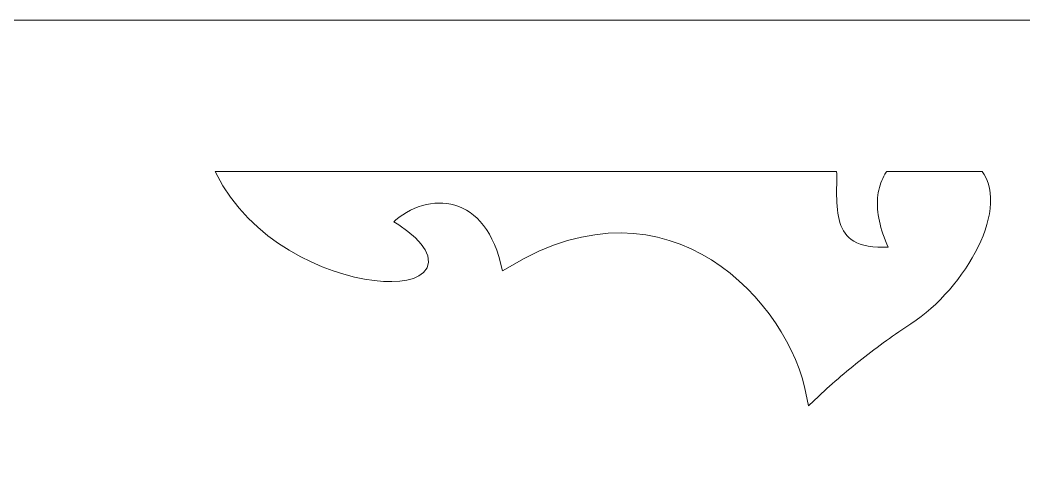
# Model space of a CAD drawing. Header units: centimetres. Extents: x -27.5 to -9.1, y -9.5 to -3.5.
# Drawn here: x -15.05 to -12.481, y -4.662 to -3.495 of the extents above; entities that cross this region are included whole.
import ezdxf

# ---------------------------------------------------------------- set-up
doc = ezdxf.new("R2010")
doc.units = ezdxf.units.CM
doc.header["$MEASUREMENT"] = 0
doc.layers.add('layer 1', color=7, linetype='Continuous')

msp = doc.modelspace()

# ---------------------------------------------------------------- linework, layer by layer
at = {"layer": 'layer 1', "color": 7, "lineweight": 9}
for points, knots in [([(-17.61788, -3.49494), (-17.61788, -3.49494), (-9.09457, -3.49494), (-9.09457, -3.49494), (-9.09457, -3.49494), (-9.09457, -3.49494), (-9.09457, -9.5), (-9.09457, -9.5), (-9.09457, -9.5), (-9.09457, -9.5), (-17.61788, -9.5), (-17.61788, -9.5), (-17.61788, -9.5), (-17.61788, -9.5), (-17.61788, -3.49494), (-17.61788, -3.49494)], [0, 0, 0, 0, 0.2, 0.2, 0.2, 0.2, 0.4, 0.4, 0.4, 0.4, 0.6, 0.6, 0.6, 0.6, 1, 1, 1, 1]), ([(-14.55073, -3.88236), (-14.55073, -3.88236), (-14.53073, -3.9189), (-14.53073, -3.9189), (-14.53073, -3.9189), (-14.53073, -3.9189), (-14.51109, -3.94862), (-14.51109, -3.94862), (-14.51109, -3.94862), (-14.51109, -3.94862), (-14.4895, -3.97626), (-14.4895, -3.97626), (-14.4895, -3.97626), (-14.4895, -3.97626), (-14.46621, -4.00184), (-14.46621, -4.00184), (-14.46621, -4.00184), (-14.46621, -4.00184), (-14.44148, -4.02539), (-14.44148, -4.02539), (-14.44148, -4.02539), (-14.44148, -4.02539), (-14.41557, -4.04696), (-14.41557, -4.04696), (-14.41557, -4.04696), (-14.41557, -4.04696), (-14.3887, -4.06658), (-14.3887, -4.06658), (-14.3887, -4.06658), (-14.3887, -4.06658), (-14.36114, -4.08429), (-14.36114, -4.08429), (-14.36114, -4.08429), (-14.36114, -4.08429), (-14.33312, -4.10014), (-14.33312, -4.10014), (-14.33312, -4.10014), (-14.33312, -4.10014), (-14.30487, -4.11415), (-14.30487, -4.11415), (-14.30487, -4.11415), (-14.30487, -4.11415), (-14.27662, -4.12638), (-14.27662, -4.12638), (-14.27662, -4.12638), (-14.27662, -4.12638), (-14.24863, -4.13684), (-14.24863, -4.13684), (-14.24863, -4.13684), (-14.24863, -4.13684), (-14.22111, -4.14559), (-14.22111, -4.14559), (-14.22111, -4.14559), (-14.22111, -4.14559), (-14.19428, -4.15264), (-14.19428, -4.15264), (-14.19428, -4.15264), (-14.19428, -4.15264), (-14.16838, -4.15804), (-14.16838, -4.15804), (-14.16838, -4.15804), (-14.16838, -4.15804), (-14.14361, -4.16182), (-14.14361, -4.16182), (-14.14361, -4.16182), (-14.14361, -4.16182), (-14.1202, -4.16399), (-14.1202, -4.16399), (-14.1202, -4.16399), (-14.1202, -4.16399), (-14.09832, -4.16457), (-14.09832, -4.16457), (-14.09832, -4.16457), (-14.09832, -4.16457), (-14.07816, -4.16356), (-14.07816, -4.16356), (-14.07816, -4.16356), (-14.07816, -4.16356), (-14.05985, -4.16091), (-14.05985, -4.16091), (-14.05985, -4.16091), (-14.05985, -4.16091), (-14.04349, -4.15651), (-14.04349, -4.15651), (-14.04349, -4.15651), (-14.04349, -4.15651), (-14.02918, -4.15007), (-14.02918, -4.15007), (-14.02918, -4.15007), (-14.02918, -4.15007), (-14.01719, -4.14105), (-14.01719, -4.14105), (-14.01719, -4.14105), (-14.01719, -4.14105), (-14.0085, -4.12892), (-14.0085, -4.12892), (-14.0085, -4.12892), (-14.0085, -4.12892), (-14.00475, -4.11426), (-14.00475, -4.11426), (-14.00475, -4.11426), (-14.00475, -4.11426), (-14.0065, -4.09879), (-14.0065, -4.09879), (-14.0065, -4.09879), (-14.0065, -4.09879), (-14.01298, -4.08352), (-14.01298, -4.08352), (-14.01298, -4.08352), (-14.01298, -4.08352), (-14.02357, -4.06827), (-14.02357, -4.06827), (-14.02357, -4.06827), (-14.02357, -4.06827), (-14.03826, -4.0526), (-14.03826, -4.0526), (-14.03826, -4.0526), (-14.03826, -4.0526), (-14.05726, -4.03623), (-14.05726, -4.03623), (-14.05726, -4.03623), (-14.05726, -4.03623), (-14.08085, -4.019), (-14.08085, -4.019), (-14.08085, -4.019), (-14.08085, -4.019), (-14.09329, -4.01107), (-14.09329, -4.01107), (-14.09329, -4.01107), (-14.09329, -4.01107), (-14.08905, -4.00721), (-14.08905, -4.00721), (-14.08905, -4.00721), (-14.08905, -4.00721), (-14.07999, -3.9999), (-14.07999, -3.9999), (-14.07999, -3.9999), (-14.07999, -3.9999), (-14.07063, -3.99321), (-14.07063, -3.99321), (-14.07063, -3.99321), (-14.07063, -3.99321), (-14.06098, -3.98716), (-14.06098, -3.98716), (-14.06098, -3.98716), (-14.06098, -3.98716), (-14.05109, -3.98177), (-14.05109, -3.98177), (-14.05109, -3.98177), (-14.05109, -3.98177), (-14.041, -3.97703), (-14.041, -3.97703), (-14.041, -3.97703), (-14.041, -3.97703), (-14.03075, -3.97298), (-14.03075, -3.97298), (-14.03075, -3.97298), (-14.03075, -3.97298), (-14.02037, -3.96962), (-14.02037, -3.96962), (-14.02037, -3.96962), (-14.02037, -3.96962), (-14.00991, -3.96696), (-14.00991, -3.96696), (-14.00991, -3.96696), (-14.00991, -3.96696), (-13.99939, -3.96502), (-13.99939, -3.96502), (-13.99939, -3.96502), (-13.99939, -3.96502), (-13.98885, -3.96381), (-13.98885, -3.96381), (-13.98885, -3.96381), (-13.98885, -3.96381), (-13.97834, -3.96334), (-13.97834, -3.96334), (-13.97834, -3.96334), (-13.97834, -3.96334), (-13.96787, -3.96362), (-13.96787, -3.96362), (-13.96787, -3.96362), (-13.96787, -3.96362), (-13.95749, -3.96465), (-13.95749, -3.96465), (-13.95749, -3.96465), (-13.95749, -3.96465), (-13.94722, -3.96646), (-13.94722, -3.96646), (-13.94722, -3.96646), (-13.94722, -3.96646), (-13.93709, -3.96905), (-13.93709, -3.96905), (-13.93709, -3.96905), (-13.93709, -3.96905), (-13.92712, -3.97245), (-13.92712, -3.97245), (-13.92712, -3.97245), (-13.92712, -3.97245), (-13.91734, -3.97666), (-13.91734, -3.97666), (-13.91734, -3.97666), (-13.91734, -3.97666), (-13.90777, -3.98171), (-13.90777, -3.98171), (-13.90777, -3.98171), (-13.90777, -3.98171), (-13.89845, -3.98762), (-13.89845, -3.98762), (-13.89845, -3.98762), (-13.89845, -3.98762), (-13.88938, -3.99442), (-13.88938, -3.99442), (-13.88938, -3.99442), (-13.88938, -3.99442), (-13.88061, -4.00214), (-13.88061, -4.00214), (-13.88061, -4.00214), (-13.88061, -4.00214), (-13.87216, -4.01079), (-13.87216, -4.01079), (-13.87216, -4.01079), (-13.87216, -4.01079), (-13.86406, -4.02042), (-13.86406, -4.02042), (-13.86406, -4.02042), (-13.86406, -4.02042), (-13.85635, -4.03106), (-13.85635, -4.03106), (-13.85635, -4.03106), (-13.85635, -4.03106), (-13.84908, -4.04273), (-13.84908, -4.04273), (-13.84908, -4.04273), (-13.84908, -4.04273), (-13.84227, -4.05545), (-13.84227, -4.05545), (-13.84227, -4.05545), (-13.84227, -4.05545), (-13.83598, -4.06927), (-13.83598, -4.06927), (-13.83598, -4.06927), (-13.83598, -4.06927), (-13.83024, -4.08419), (-13.83024, -4.08419), (-13.83024, -4.08419), (-13.83024, -4.08419), (-13.82511, -4.10024), (-13.82511, -4.10024), (-13.82511, -4.10024), (-13.82511, -4.10024), (-13.81564, -4.13651), (-13.81564, -4.13651), (-13.81564, -4.13651), (-13.81564, -4.13651), (-13.75999, -4.10502), (-13.75999, -4.10502), (-13.75999, -4.10502), (-13.75999, -4.10502), (-13.72225, -4.08665), (-13.72225, -4.08665), (-13.72225, -4.08665), (-13.72225, -4.08665), (-13.68524, -4.07154), (-13.68524, -4.07154), (-13.68524, -4.07154), (-13.68524, -4.07154), (-13.649, -4.05954), (-13.649, -4.05954), (-13.649, -4.05954), (-13.649, -4.05954), (-13.61356, -4.0505), (-13.61356, -4.0505), (-13.61356, -4.0505), (-13.61356, -4.0505), (-13.57892, -4.0443), (-13.57892, -4.0443), (-13.57892, -4.0443), (-13.57892, -4.0443), (-13.5451, -4.04079), (-13.5451, -4.04079), (-13.5451, -4.04079), (-13.5451, -4.04079), (-13.51214, -4.03984), (-13.51214, -4.03984), (-13.51214, -4.03984), (-13.51214, -4.03984), (-13.48003, -4.04132), (-13.48003, -4.04132), (-13.48003, -4.04132), (-13.48003, -4.04132), (-13.44879, -4.04509), (-13.44879, -4.04509), (-13.44879, -4.04509), (-13.44879, -4.04509), (-13.41845, -4.05103), (-13.41845, -4.05103), (-13.41845, -4.05103), (-13.41845, -4.05103), (-13.38901, -4.05902), (-13.38901, -4.05902), (-13.38901, -4.05902), (-13.38901, -4.05902), (-13.36051, -4.06894), (-13.36051, -4.06894), (-13.36051, -4.06894), (-13.36051, -4.06894), (-13.33296, -4.08066), (-13.33296, -4.08066), (-13.33296, -4.08066), (-13.33296, -4.08066), (-13.30641, -4.09406), (-13.30641, -4.09406), (-13.30641, -4.09406), (-13.30641, -4.09406), (-13.28087, -4.10903), (-13.28087, -4.10903), (-13.28087, -4.10903), (-13.28087, -4.10903), (-13.25637, -4.12543), (-13.25637, -4.12543), (-13.25637, -4.12543), (-13.25637, -4.12543), (-13.23296, -4.14313), (-13.23296, -4.14313), (-13.23296, -4.14313), (-13.23296, -4.14313), (-13.21067, -4.16203), (-13.21067, -4.16203), (-13.21067, -4.16203), (-13.21067, -4.16203), (-13.18952, -4.18198), (-13.18952, -4.18198), (-13.18952, -4.18198), (-13.18952, -4.18198), (-13.16956, -4.20286), (-13.16956, -4.20286), (-13.16956, -4.20286), (-13.16956, -4.20286), (-13.15082, -4.22454), (-13.15082, -4.22454), (-13.15082, -4.22454), (-13.15082, -4.22454), (-13.13334, -4.24688), (-13.13334, -4.24688), (-13.13334, -4.24688), (-13.13334, -4.24688), (-13.11714, -4.26976), (-13.11714, -4.26976), (-13.11714, -4.26976), (-13.11714, -4.26976), (-13.10227, -4.29303), (-13.10227, -4.29303), (-13.10227, -4.29303), (-13.10227, -4.29303), (-13.08875, -4.31658), (-13.08875, -4.31658), (-13.08875, -4.31658), (-13.08875, -4.31658), (-13.07663, -4.34025), (-13.07663, -4.34025), (-13.07663, -4.34025), (-13.07663, -4.34025), (-13.06593, -4.36391), (-13.06593, -4.36391), (-13.06593, -4.36391), (-13.06593, -4.36391), (-13.05668, -4.38743), (-13.05668, -4.38743), (-13.05668, -4.38743), (-13.05668, -4.38743), (-13.0489, -4.41067), (-13.0489, -4.41067), (-13.0489, -4.41067), (-13.0489, -4.41067), (-13.04265, -4.43347), (-13.04265, -4.43347), (-13.04265, -4.43347), (-13.04265, -4.43347), (-13.03231, -4.48211), (-13.03231, -4.48211), (-13.03231, -4.48211), (-13.03231, -4.48211), (-13.00637, -4.4575), (-13.00637, -4.4575), (-13.00637, -4.4575), (-13.00637, -4.4575), (-12.9996, -4.45116), (-12.9996, -4.45116), (-12.9996, -4.45116), (-12.9996, -4.45116), (-12.99274, -4.44482), (-12.99274, -4.44482), (-12.99274, -4.44482), (-12.99274, -4.44482), (-12.98577, -4.43846), (-12.98577, -4.43846), (-12.98577, -4.43846), (-12.98577, -4.43846), (-12.97871, -4.4321), (-12.97871, -4.4321), (-12.97871, -4.4321), (-12.97871, -4.4321), (-12.97157, -4.42574), (-12.97157, -4.42574), (-12.97157, -4.42574), (-12.97157, -4.42574), (-12.96434, -4.41938), (-12.96434, -4.41938), (-12.96434, -4.41938), (-12.96434, -4.41938), (-12.95704, -4.41303), (-12.95704, -4.41303), (-12.95704, -4.41303), (-12.95704, -4.41303), (-12.94966, -4.4067), (-12.94966, -4.4067), (-12.94966, -4.4067), (-12.94966, -4.4067), (-12.94221, -4.40037), (-12.94221, -4.40037), (-12.94221, -4.40037), (-12.94221, -4.40037), (-12.93471, -4.39407), (-12.93471, -4.39407), (-12.93471, -4.39407), (-12.93471, -4.39407), (-12.92714, -4.38778), (-12.92714, -4.38778), (-12.92714, -4.38778), (-12.92714, -4.38778), (-12.91952, -4.38152), (-12.91952, -4.38152), (-12.91952, -4.38152), (-12.91952, -4.38152), (-12.91184, -4.3753), (-12.91184, -4.3753), (-12.91184, -4.3753), (-12.91184, -4.3753), (-12.90412, -4.3691), (-12.90412, -4.3691), (-12.90412, -4.3691), (-12.90412, -4.3691), (-12.89636, -4.36294), (-12.89636, -4.36294), (-12.89636, -4.36294), (-12.89636, -4.36294), (-12.88857, -4.35682), (-12.88857, -4.35682), (-12.88857, -4.35682), (-12.88857, -4.35682), (-12.88074, -4.35074), (-12.88074, -4.35074), (-12.88074, -4.35074), (-12.88074, -4.35074), (-12.87289, -4.34472), (-12.87289, -4.34472), (-12.87289, -4.34472), (-12.87289, -4.34472), (-12.86502, -4.33874), (-12.86502, -4.33874), (-12.86502, -4.33874), (-12.86502, -4.33874), (-12.85713, -4.33282), (-12.85713, -4.33282), (-12.85713, -4.33282), (-12.85713, -4.33282), (-12.84922, -4.32696), (-12.84922, -4.32696), (-12.84922, -4.32696), (-12.84922, -4.32696), (-12.84131, -4.32116), (-12.84131, -4.32116), (-12.84131, -4.32116), (-12.84131, -4.32116), (-12.83339, -4.31543), (-12.83339, -4.31543), (-12.83339, -4.31543), (-12.83339, -4.31543), (-12.82548, -4.30977), (-12.82548, -4.30977), (-12.82548, -4.30977), (-12.82548, -4.30977), (-12.81756, -4.30418), (-12.81756, -4.30418), (-12.81756, -4.30418), (-12.81756, -4.30418), (-12.80967, -4.29867), (-12.80967, -4.29867), (-12.80967, -4.29867), (-12.80967, -4.29867), (-12.80178, -4.29324), (-12.80178, -4.29324), (-12.80178, -4.29324), (-12.80178, -4.29324), (-12.79392, -4.28789), (-12.79392, -4.28789), (-12.79392, -4.28789), (-12.79392, -4.28789), (-12.78608, -4.28263), (-12.78608, -4.28263), (-12.78608, -4.28263), (-12.78608, -4.28263), (-12.77827, -4.27747), (-12.77827, -4.27747), (-12.77827, -4.27747), (-12.77827, -4.27747), (-12.77034, -4.2723), (-12.77034, -4.2723), (-12.77034, -4.2723), (-12.77034, -4.2723), (-12.75735, -4.2635), (-12.75735, -4.2635), (-12.75735, -4.2635), (-12.75735, -4.2635), (-12.74439, -4.25394), (-12.74439, -4.25394), (-12.74439, -4.25394), (-12.74439, -4.25394), (-12.73165, -4.24377), (-12.73165, -4.24377), (-12.73165, -4.24377), (-12.73165, -4.24377), (-12.71914, -4.23303), (-12.71914, -4.23303), (-12.71914, -4.23303), (-12.71914, -4.23303), (-12.70691, -4.22176), (-12.70691, -4.22176), (-12.70691, -4.22176), (-12.70691, -4.22176), (-12.69497, -4.21001), (-12.69497, -4.21001), (-12.69497, -4.21001), (-12.69497, -4.21001), (-12.68336, -4.19783), (-12.68336, -4.19783), (-12.68336, -4.19783), (-12.68336, -4.19783), (-12.6721, -4.18525), (-12.6721, -4.18525), (-12.6721, -4.18525), (-12.6721, -4.18525), (-12.66124, -4.17232), (-12.66124, -4.17232), (-12.66124, -4.17232), (-12.66124, -4.17232), (-12.65079, -4.15908), (-12.65079, -4.15908), (-12.65079, -4.15908), (-12.65079, -4.15908), (-12.64079, -4.14557), (-12.64079, -4.14557), (-12.64079, -4.14557), (-12.64079, -4.14557), (-12.63127, -4.13183), (-12.63127, -4.13183), (-12.63127, -4.13183), (-12.63127, -4.13183), (-12.62227, -4.11791), (-12.62227, -4.11791), (-12.62227, -4.11791), (-12.62227, -4.11791), (-12.61381, -4.10384), (-12.61381, -4.10384), (-12.61381, -4.10384), (-12.61381, -4.10384), (-12.60593, -4.08967), (-12.60593, -4.08967), (-12.60593, -4.08967), (-12.60593, -4.08967), (-12.59866, -4.07543), (-12.59866, -4.07543), (-12.59866, -4.07543), (-12.59866, -4.07543), (-12.59203, -4.06117), (-12.59203, -4.06117), (-12.59203, -4.06117), (-12.59203, -4.06117), (-12.58608, -4.04691), (-12.58608, -4.04691), (-12.58608, -4.04691), (-12.58608, -4.04691), (-12.58084, -4.03271), (-12.58084, -4.03271), (-12.58084, -4.03271), (-12.58084, -4.03271), (-12.57636, -4.01858), (-12.57636, -4.01858), (-12.57636, -4.01858), (-12.57636, -4.01858), (-12.57266, -4.00458), (-12.57266, -4.00458), (-12.57266, -4.00458), (-12.57266, -4.00458), (-12.56979, -3.99073), (-12.56979, -3.99073), (-12.56979, -3.99073), (-12.56979, -3.99073), (-12.5678, -3.97706), (-12.5678, -3.97706), (-12.5678, -3.97706), (-12.5678, -3.97706), (-12.56673, -3.96361), (-12.56673, -3.96361), (-12.56673, -3.96361), (-12.56673, -3.96361), (-12.56663, -3.95041), (-12.56663, -3.95041), (-12.56663, -3.95041), (-12.56663, -3.95041), (-12.56758, -3.93751), (-12.56758, -3.93751), (-12.56758, -3.93751), (-12.56758, -3.93751), (-12.56962, -3.92496), (-12.56962, -3.92496), (-12.56962, -3.92496), (-12.56962, -3.92496), (-12.57283, -3.91281), (-12.57283, -3.91281), (-12.57283, -3.91281), (-12.57283, -3.91281), (-12.57727, -3.90115), (-12.57727, -3.90115), (-12.57727, -3.90115), (-12.57727, -3.90115), (-12.58298, -3.89006), (-12.58298, -3.89006), (-12.58298, -3.89006), (-12.58298, -3.89006), (-12.58819, -3.88236), (-12.58819, -3.88236), (-12.58819, -3.88236), (-12.58819, -3.88236), (-12.83224, -3.88236), (-12.83224, -3.88236), (-12.83224, -3.88236), (-12.83224, -3.88236), (-12.83371, -3.88442), (-12.83371, -3.88442), (-12.83371, -3.88442), (-12.83371, -3.88442), (-12.83695, -3.8895), (-12.83695, -3.8895), (-12.83695, -3.8895), (-12.83695, -3.8895), (-12.83996, -3.89478), (-12.83996, -3.89478), (-12.83996, -3.89478), (-12.83996, -3.89478), (-12.84272, -3.90024), (-12.84272, -3.90024), (-12.84272, -3.90024), (-12.84272, -3.90024), (-12.84524, -3.90589), (-12.84524, -3.90589), (-12.84524, -3.90589), (-12.84524, -3.90589), (-12.8475, -3.91172), (-12.8475, -3.91172), (-12.8475, -3.91172), (-12.8475, -3.91172), (-12.84952, -3.91772), (-12.84952, -3.91772), (-12.84952, -3.91772), (-12.84952, -3.91772), (-12.85127, -3.92389), (-12.85127, -3.92389), (-12.85127, -3.92389), (-12.85127, -3.92389), (-12.85276, -3.93023), (-12.85276, -3.93023), (-12.85276, -3.93023), (-12.85276, -3.93023), (-12.85398, -3.93671), (-12.85398, -3.93671), (-12.85398, -3.93671), (-12.85398, -3.93671), (-12.85493, -3.94336), (-12.85493, -3.94336), (-12.85493, -3.94336), (-12.85493, -3.94336), (-12.85562, -3.95016), (-12.85562, -3.95016), (-12.85562, -3.95016), (-12.85562, -3.95016), (-12.85603, -3.9571), (-12.85603, -3.9571), (-12.85603, -3.9571), (-12.85603, -3.9571), (-12.85617, -3.96419), (-12.85617, -3.96419), (-12.85617, -3.96419), (-12.85617, -3.96419), (-12.85603, -3.97142), (-12.85603, -3.97142), (-12.85603, -3.97142), (-12.85603, -3.97142), (-12.85562, -3.97879), (-12.85562, -3.97879), (-12.85562, -3.97879), (-12.85562, -3.97879), (-12.85492, -3.98629), (-12.85492, -3.98629), (-12.85492, -3.98629), (-12.85492, -3.98629), (-12.85394, -3.99393), (-12.85394, -3.99393), (-12.85394, -3.99393), (-12.85394, -3.99393), (-12.85267, -4.00171), (-12.85267, -4.00171), (-12.85267, -4.00171), (-12.85267, -4.00171), (-12.85111, -4.00962), (-12.85111, -4.00962), (-12.85111, -4.00962), (-12.85111, -4.00962), (-12.84926, -4.01766), (-12.84926, -4.01766), (-12.84926, -4.01766), (-12.84926, -4.01766), (-12.84712, -4.02582), (-12.84712, -4.02582), (-12.84712, -4.02582), (-12.84712, -4.02582), (-12.84468, -4.03412), (-12.84468, -4.03412), (-12.84468, -4.03412), (-12.84468, -4.03412), (-12.84194, -4.04254), (-12.84194, -4.04254), (-12.84194, -4.04254), (-12.84194, -4.04254), (-12.83889, -4.05108), (-12.83889, -4.05108), (-12.83889, -4.05108), (-12.83889, -4.05108), (-12.83553, -4.05975), (-12.83553, -4.05975), (-12.83553, -4.05975), (-12.83553, -4.05975), (-12.83187, -4.06855), (-12.83187, -4.06855), (-12.83187, -4.06855), (-12.83187, -4.06855), (-12.8286, -4.07586), (-12.8286, -4.07586), (-12.8286, -4.07586), (-12.8286, -4.07586), (-12.84055, -4.07641), (-12.84055, -4.07641), (-12.84055, -4.07641), (-12.84055, -4.07641), (-12.85504, -4.07628), (-12.85504, -4.07628), (-12.85504, -4.07628), (-12.85504, -4.07628), (-12.86823, -4.07536), (-12.86823, -4.07536), (-12.86823, -4.07536), (-12.86823, -4.07536), (-12.88016, -4.0737), (-12.88016, -4.0737), (-12.88016, -4.0737), (-12.88016, -4.0737), (-12.89089, -4.07137), (-12.89089, -4.07137), (-12.89089, -4.07137), (-12.89089, -4.07137), (-12.90049, -4.06844), (-12.90049, -4.06844), (-12.90049, -4.06844), (-12.90049, -4.06844), (-12.90903, -4.06496), (-12.90903, -4.06496), (-12.90903, -4.06496), (-12.90903, -4.06496), (-12.91659, -4.06099), (-12.91659, -4.06099), (-12.91659, -4.06099), (-12.91659, -4.06099), (-12.92327, -4.05657), (-12.92327, -4.05657), (-12.92327, -4.05657), (-12.92327, -4.05657), (-12.92917, -4.05172), (-12.92917, -4.05172), (-12.92917, -4.05172), (-12.92917, -4.05172), (-12.93438, -4.04643), (-12.93438, -4.04643), (-12.93438, -4.04643), (-12.93438, -4.04643), (-12.93898, -4.04072), (-12.93898, -4.04072), (-12.93898, -4.04072), (-12.93898, -4.04072), (-12.94302, -4.03457), (-12.94302, -4.03457), (-12.94302, -4.03457), (-12.94302, -4.03457), (-12.94656, -4.02798), (-12.94656, -4.02798), (-12.94656, -4.02798), (-12.94656, -4.02798), (-12.94961, -4.02096), (-12.94961, -4.02096), (-12.94961, -4.02096), (-12.94961, -4.02096), (-12.95222, -4.01352), (-12.95222, -4.01352), (-12.95222, -4.01352), (-12.95222, -4.01352), (-12.95441, -4.00571), (-12.95441, -4.00571), (-12.95441, -4.00571), (-12.95441, -4.00571), (-12.95619, -3.99755), (-12.95619, -3.99755), (-12.95619, -3.99755), (-12.95619, -3.99755), (-12.95761, -3.98908), (-12.95761, -3.98908), (-12.95761, -3.98908), (-12.95761, -3.98908), (-12.95871, -3.98036), (-12.95871, -3.98036), (-12.95871, -3.98036), (-12.95871, -3.98036), (-12.9595, -3.97141), (-12.9595, -3.97141), (-12.9595, -3.97141), (-12.9595, -3.97141), (-12.96004, -3.96231), (-12.96004, -3.96231), (-12.96004, -3.96231), (-12.96004, -3.96231), (-12.96036, -3.95308), (-12.96036, -3.95308), (-12.96036, -3.95308), (-12.96036, -3.95308), (-12.96051, -3.94377), (-12.96051, -3.94377), (-12.96051, -3.94377), (-12.96051, -3.94377), (-12.96053, -3.93443), (-12.96053, -3.93443), (-12.96053, -3.93443), (-12.96053, -3.93443), (-12.96048, -3.9251), (-12.96048, -3.9251), (-12.96048, -3.9251), (-12.96048, -3.9251), (-12.96038, -3.9158), (-12.96038, -3.9158), (-12.96038, -3.9158), (-12.96038, -3.9158), (-12.96031, -3.9066), (-12.96031, -3.9066), (-12.96031, -3.9066), (-12.96031, -3.9066), (-12.96031, -3.89751), (-12.96031, -3.89751), (-12.96031, -3.89751), (-12.96031, -3.89751), (-12.96042, -3.88857), (-12.96042, -3.88857), (-12.96042, -3.88857), (-12.96042, -3.88857), (-12.96061, -3.88236), (-12.96061, -3.88236), (-12.96061, -3.88236), (-12.96061, -3.88236), (-14.55073, -3.88236), (-14.55073, -3.88236)], [0, 0, 0, 0, 0.0045455, 0.0045455, 0.0045455, 0.0045455, 0.0090909, 0.0090909, 0.0090909, 0.0090909, 0.0136364, 0.0136364, 0.0136364, 0.0136364, 0.0181818, 0.0181818, 0.0181818, 0.0181818, 0.0227273, 0.0227273, 0.0227273, 0.0227273, 0.0272727, 0.0272727, 0.0272727, 0.0272727, 0.0318182, 0.0318182, 0.0318182, 0.0318182, 0.0363636, 0.0363636, 0.0363636, 0.0363636, 0.0409091, 0.0409091, 0.0409091, 0.0409091, 0.0454545, 0.0454545, 0.0454545, 0.0454545, 0.05, 0.05, 0.05, 0.05, 0.0545455, 0.0545455, 0.0545455, 0.0545455, 0.0590909, 0.0590909, 0.0590909, 0.0590909, 0.0636364, 0.0636364, 0.0636364, 0.0636364, 0.0681818, 0.0681818, 0.0681818, 0.0681818, 0.0727273, 0.0727273, 0.0727273, 0.0727273, 0.0772727, 0.0772727, 0.0772727, 0.0772727, 0.0818182, 0.0818182, 0.0818182, 0.0818182, 0.0863636, 0.0863636, 0.0863636, 0.0863636, 0.0909091, 0.0909091, 0.0909091, 0.0909091, 0.0954545, 0.0954545, 0.0954545, 0.0954545, 0.1, 0.1, 0.1, 0.1, 0.1045455, 0.1045455, 0.1045455, 0.1045455, 0.1090909, 0.1090909, 0.1090909, 0.1090909, 0.1136364, 0.1136364, 0.1136364, 0.1136364, 0.1181818, 0.1181818, 0.1181818, 0.1181818, 0.1227273, 0.1227273, 0.1227273, 0.1227273, 0.1272727, 0.1272727, 0.1272727, 0.1272727, 0.1318182, 0.1318182, 0.1318182, 0.1318182, 0.1363636, 0.1363636, 0.1363636, 0.1363636, 0.1409091, 0.1409091, 0.1409091, 0.1409091, 0.1454545, 0.1454545, 0.1454545, 0.1454545, 0.15, 0.15, 0.15, 0.15, 0.1545455, 0.1545455, 0.1545455, 0.1545455, 0.1590909, 0.1590909, 0.1590909, 0.1590909, 0.1636364, 0.1636364, 0.1636364, 0.1636364, 0.1681818, 0.1681818, 0.1681818, 0.1681818, 0.1727273, 0.1727273, 0.1727273, 0.1727273, 0.1772727, 0.1772727, 0.1772727, 0.1772727, 0.1818182, 0.1818182, 0.1818182, 0.1818182, 0.1863636, 0.1863636, 0.1863636, 0.1863636, 0.1909091, 0.1909091, 0.1909091, 0.1909091, 0.1954545, 0.1954545, 0.1954545, 0.1954545, 0.2, 0.2, 0.2, 0.2, 0.2045455, 0.2045455, 0.2045455, 0.2045455, 0.2090909, 0.2090909, 0.2090909, 0.2090909, 0.2136364, 0.2136364, 0.2136364, 0.2136364, 0.2181818, 0.2181818, 0.2181818, 0.2181818, 0.2227273, 0.2227273, 0.2227273, 0.2227273, 0.2272727, 0.2272727, 0.2272727, 0.2272727, 0.2318182, 0.2318182, 0.2318182, 0.2318182, 0.2363636, 0.2363636, 0.2363636, 0.2363636, 0.2409091, 0.2409091, 0.2409091, 0.2409091, 0.2454545, 0.2454545, 0.2454545, 0.2454545, 0.25, 0.25, 0.25, 0.25, 0.2545455, 0.2545455, 0.2545455, 0.2545455, 0.2590909, 0.2590909, 0.2590909, 0.2590909, 0.2636364, 0.2636364, 0.2636364, 0.2636364, 0.2681818, 0.2681818, 0.2681818, 0.2681818, 0.2727273, 0.2727273, 0.2727273, 0.2727273, 0.2772727, 0.2772727, 0.2772727, 0.2772727, 0.2818182, 0.2818182, 0.2818182, 0.2818182, 0.2863636, 0.2863636, 0.2863636, 0.2863636, 0.2909091, 0.2909091, 0.2909091, 0.2909091, 0.2954545, 0.2954545, 0.2954545, 0.2954545, 0.3, 0.3, 0.3, 0.3, 0.3045455, 0.3045455, 0.3045455, 0.3045455, 0.3090909, 0.3090909, 0.3090909, 0.3090909, 0.3136364, 0.3136364, 0.3136364, 0.3136364, 0.3181818, 0.3181818, 0.3181818, 0.3181818, 0.3227273, 0.3227273, 0.3227273, 0.3227273, 0.3272727, 0.3272727, 0.3272727, 0.3272727, 0.3318182, 0.3318182, 0.3318182, 0.3318182, 0.3363636, 0.3363636, 0.3363636, 0.3363636, 0.3409091, 0.3409091, 0.3409091, 0.3409091, 0.3454545, 0.3454545, 0.3454545, 0.3454545, 0.35, 0.35, 0.35, 0.35, 0.3545455, 0.3545455, 0.3545455, 0.3545455, 0.3590909, 0.3590909, 0.3590909, 0.3590909, 0.3636364, 0.3636364, 0.3636364, 0.3636364, 0.3681818, 0.3681818, 0.3681818, 0.3681818, 0.3727273, 0.3727273, 0.3727273, 0.3727273, 0.3772727, 0.3772727, 0.3772727, 0.3772727, 0.3818182, 0.3818182, 0.3818182, 0.3818182, 0.3863636, 0.3863636, 0.3863636, 0.3863636, 0.3909091, 0.3909091, 0.3909091, 0.3909091, 0.3954545, 0.3954545, 0.3954545, 0.3954545, 0.4, 0.4, 0.4, 0.4, 0.4045455, 0.4045455, 0.4045455, 0.4045455, 0.4090909, 0.4090909, 0.4090909, 0.4090909, 0.4136364, 0.4136364, 0.4136364, 0.4136364, 0.4181818, 0.4181818, 0.4181818, 0.4181818, 0.4227273, 0.4227273, 0.4227273, 0.4227273, 0.4272727, 0.4272727, 0.4272727, 0.4272727, 0.4318182, 0.4318182, 0.4318182, 0.4318182, 0.4363636, 0.4363636, 0.4363636, 0.4363636, 0.4409091, 0.4409091, 0.4409091, 0.4409091, 0.4454545, 0.4454545, 0.4454545, 0.4454545, 0.45, 0.45, 0.45, 0.45, 0.4545455, 0.4545455, 0.4545455, 0.4545455, 0.4590909, 0.4590909, 0.4590909, 0.4590909, 0.4636364, 0.4636364, 0.4636364, 0.4636364, 0.4681818, 0.4681818, 0.4681818, 0.4681818, 0.4727273, 0.4727273, 0.4727273, 0.4727273, 0.4772727, 0.4772727, 0.4772727, 0.4772727, 0.4818182, 0.4818182, 0.4818182, 0.4818182, 0.4863636, 0.4863636, 0.4863636, 0.4863636, 0.4909091, 0.4909091, 0.4909091, 0.4909091, 0.4954545, 0.4954545, 0.4954545, 0.4954545, 0.5, 0.5, 0.5, 0.5, 0.5045455, 0.5045455, 0.5045455, 0.5045455, 0.5090909, 0.5090909, 0.5090909, 0.5090909, 0.5136364, 0.5136364, 0.5136364, 0.5136364, 0.5181818, 0.5181818, 0.5181818, 0.5181818, 0.5227273, 0.5227273, 0.5227273, 0.5227273, 0.5272727, 0.5272727, 0.5272727, 0.5272727, 0.5318182, 0.5318182, 0.5318182, 0.5318182, 0.5363636, 0.5363636, 0.5363636, 0.5363636, 0.5409091, 0.5409091, 0.5409091, 0.5409091, 0.5454545, 0.5454545, 0.5454545, 0.5454545, 0.55, 0.55, 0.55, 0.55, 0.5545455, 0.5545455, 0.5545455, 0.5545455, 0.5590909, 0.5590909, 0.5590909, 0.5590909, 0.5636364, 0.5636364, 0.5636364, 0.5636364, 0.5681818, 0.5681818, 0.5681818, 0.5681818, 0.5727273, 0.5727273, 0.5727273, 0.5727273, 0.5772727, 0.5772727, 0.5772727, 0.5772727, 0.5818182, 0.5818182, 0.5818182, 0.5818182, 0.5863636, 0.5863636, 0.5863636, 0.5863636, 0.5909091, 0.5909091, 0.5909091, 0.5909091, 0.5954545, 0.5954545, 0.5954545, 0.5954545, 0.6, 0.6, 0.6, 0.6, 0.6045455, 0.6045455, 0.6045455, 0.6045455, 0.6090909, 0.6090909, 0.6090909, 0.6090909, 0.6136364, 0.6136364, 0.6136364, 0.6136364, 0.6181818, 0.6181818, 0.6181818, 0.6181818, 0.6227273, 0.6227273, 0.6227273, 0.6227273, 0.6272727, 0.6272727, 0.6272727, 0.6272727, 0.6318182, 0.6318182, 0.6318182, 0.6318182, 0.6363636, 0.6363636, 0.6363636, 0.6363636, 0.6409091, 0.6409091, 0.6409091, 0.6409091, 0.6454545, 0.6454545, 0.6454545, 0.6454545, 0.65, 0.65, 0.65, 0.65, 0.6545455, 0.6545455, 0.6545455, 0.6545455, 0.6590909, 0.6590909, 0.6590909, 0.6590909, 0.6636364, 0.6636364, 0.6636364, 0.6636364, 0.6681818, 0.6681818, 0.6681818, 0.6681818, 0.6727273, 0.6727273, 0.6727273, 0.6727273, 0.6772727, 0.6772727, 0.6772727, 0.6772727, 0.6818182, 0.6818182, 0.6818182, 0.6818182, 0.6863636, 0.6863636, 0.6863636, 0.6863636, 0.6909091, 0.6909091, 0.6909091, 0.6909091, 0.6954545, 0.6954545, 0.6954545, 0.6954545, 0.7, 0.7, 0.7, 0.7, 0.7045455, 0.7045455, 0.7045455, 0.7045455, 0.7090909, 0.7090909, 0.7090909, 0.7090909, 0.7136364, 0.7136364, 0.7136364, 0.7136364, 0.7181818, 0.7181818, 0.7181818, 0.7181818, 0.7227273, 0.7227273, 0.7227273, 0.7227273, 0.7272727, 0.7272727, 0.7272727, 0.7272727, 0.7318182, 0.7318182, 0.7318182, 0.7318182, 0.7363636, 0.7363636, 0.7363636, 0.7363636, 0.7409091, 0.7409091, 0.7409091, 0.7409091, 0.7454545, 0.7454545, 0.7454545, 0.7454545, 0.75, 0.75, 0.75, 0.75, 0.7545455, 0.7545455, 0.7545455, 0.7545455, 0.7590909, 0.7590909, 0.7590909, 0.7590909, 0.7636364, 0.7636364, 0.7636364, 0.7636364, 0.7681818, 0.7681818, 0.7681818, 0.7681818, 0.7727273, 0.7727273, 0.7727273, 0.7727273, 0.7772727, 0.7772727, 0.7772727, 0.7772727, 0.7818182, 0.7818182, 0.7818182, 0.7818182, 0.7863636, 0.7863636, 0.7863636, 0.7863636, 0.7909091, 0.7909091, 0.7909091, 0.7909091, 0.7954545, 0.7954545, 0.7954545, 0.7954545, 0.8, 0.8, 0.8, 0.8, 0.8045455, 0.8045455, 0.8045455, 0.8045455, 0.8090909, 0.8090909, 0.8090909, 0.8090909, 0.8136364, 0.8136364, 0.8136364, 0.8136364, 0.8181818, 0.8181818, 0.8181818, 0.8181818, 0.8227273, 0.8227273, 0.8227273, 0.8227273, 0.8272727, 0.8272727, 0.8272727, 0.8272727, 0.8318182, 0.8318182, 0.8318182, 0.8318182, 0.8363636, 0.8363636, 0.8363636, 0.8363636, 0.8409091, 0.8409091, 0.8409091, 0.8409091, 0.8454545, 0.8454545, 0.8454545, 0.8454545, 0.85, 0.85, 0.85, 0.85, 0.8545455, 0.8545455, 0.8545455, 0.8545455, 0.8590909, 0.8590909, 0.8590909, 0.8590909, 0.8636364, 0.8636364, 0.8636364, 0.8636364, 0.8681818, 0.8681818, 0.8681818, 0.8681818, 0.8727273, 0.8727273, 0.8727273, 0.8727273, 0.8772727, 0.8772727, 0.8772727, 0.8772727, 0.8818182, 0.8818182, 0.8818182, 0.8818182, 0.8863636, 0.8863636, 0.8863636, 0.8863636, 0.8909091, 0.8909091, 0.8909091, 0.8909091, 0.8954545, 0.8954545, 0.8954545, 0.8954545, 0.9, 0.9, 0.9, 0.9, 0.9045455, 0.9045455, 0.9045455, 0.9045455, 0.9090909, 0.9090909, 0.9090909, 0.9090909, 0.9136364, 0.9136364, 0.9136364, 0.9136364, 0.9181818, 0.9181818, 0.9181818, 0.9181818, 0.9227273, 0.9227273, 0.9227273, 0.9227273, 0.9272727, 0.9272727, 0.9272727, 0.9272727, 0.9318182, 0.9318182, 0.9318182, 0.9318182, 0.9363636, 0.9363636, 0.9363636, 0.9363636, 0.9409091, 0.9409091, 0.9409091, 0.9409091, 0.9454545, 0.9454545, 0.9454545, 0.9454545, 0.95, 0.95, 0.95, 0.95, 0.9545455, 0.9545455, 0.9545455, 0.9545455, 0.9590909, 0.9590909, 0.9590909, 0.9590909, 0.9636364, 0.9636364, 0.9636364, 0.9636364, 0.9681818, 0.9681818, 0.9681818, 0.9681818, 0.9727273, 0.9727273, 0.9727273, 0.9727273, 0.9772727, 0.9772727, 0.9772727, 0.9772727, 0.9818182, 0.9818182, 0.9818182, 0.9818182, 0.9863636, 0.9863636, 0.9863636, 0.9863636, 0.9909091, 0.9909091, 0.9909091, 0.9909091, 1, 1, 1, 1])]:
    msp.add_open_spline(points, degree=3, knots=knots, dxfattribs=at)

doc.saveas('drawing.dxf')
